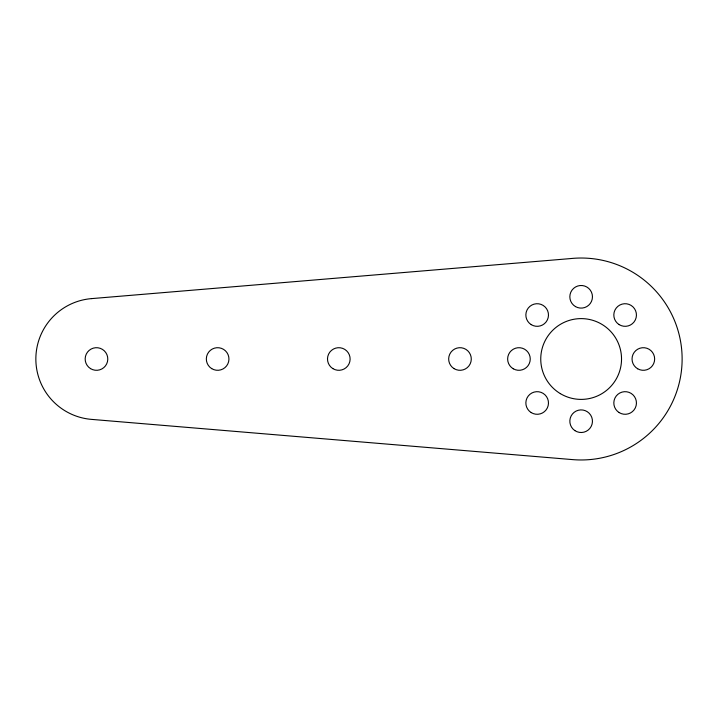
<?xml version="1.0" encoding="UTF-8"?>
<svg xmlns="http://www.w3.org/2000/svg" width="718" height="718" viewBox="0 0 718 718"><rect width="100%" height="100%" fill="white"/><g stroke="black" fill="none" stroke-linecap="round" stroke-linejoin="round"><path stroke-width="1.08" d="M91.419 298.625L90.118 298.751A60.581 60.581 0 0 0 91.419 419.375L572.731 459.619A100.978 100.978 0 0 0 682.118 357.905A100.978 100.978 0 0 0 570.559 258.579L91.419 298.625M560.345 393.626A40.387 40.387 0 0 0 621.528 359.7A40.387 40.387 0 0 0 561.566 323.674A40.387 40.387 0 0 0 560.345 393.626M513.289 368.792A11.308 11.308 0 0 0 530.252 359A11.308 11.308 0 0 0 513.289 349.208A11.308 11.308 0 0 0 513.289 368.792M531.203 412.59A11.308 11.308 0 0 0 548.471 403.336A11.308 11.308 0 0 0 531.823 393.015A11.308 11.308 0 0 0 531.203 412.59M574.885 430.62A11.308 11.308 0 0 0 592.431 421.906A11.308 11.308 0 0 0 576.123 411.073A11.308 11.308 0 0 0 574.885 430.62M619.167 412.59A11.308 11.308 0 0 0 636.435 403.336A11.308 11.308 0 0 0 619.787 393.015A11.308 11.308 0 0 0 619.167 412.59M637.692 368.792A11.308 11.308 0 0 0 654.654 359A11.308 11.308 0 0 0 637.692 349.208A11.308 11.308 0 0 0 637.692 368.792M619.167 324.626A11.308 11.308 0 0 0 636.435 315.373A11.308 11.308 0 0 0 619.787 305.051A11.308 11.308 0 0 0 619.167 324.626M575.495 306.595A11.308 11.308 0 0 0 592.458 296.803A11.308 11.308 0 0 0 575.495 287.003A11.308 11.308 0 0 0 575.495 306.595M531.203 324.626A11.308 11.308 0 0 0 548.471 315.373A11.308 11.308 0 0 0 531.823 305.051A11.308 11.308 0 0 0 531.203 324.626M454.054 368.63A11.308 11.308 0 0 0 471.286 359.314A11.308 11.308 0 0 0 454.593 349.056A11.308 11.308 0 0 0 454.054 368.63M332.883 368.63A11.308 11.308 0 0 0 350.115 359.314A11.308 11.308 0 0 0 333.43 349.056A11.308 11.308 0 0 0 332.883 368.63M211.72 368.63A11.308 11.308 0 0 0 228.943 359.314A11.308 11.308 0 0 0 212.259 349.056A11.308 11.308 0 0 0 211.72 368.63M90.549 368.63A11.308 11.308 0 0 0 107.781 359.314A11.308 11.308 0 0 0 91.087 349.056A11.308 11.308 0 0 0 90.549 368.63"/></g></svg>
